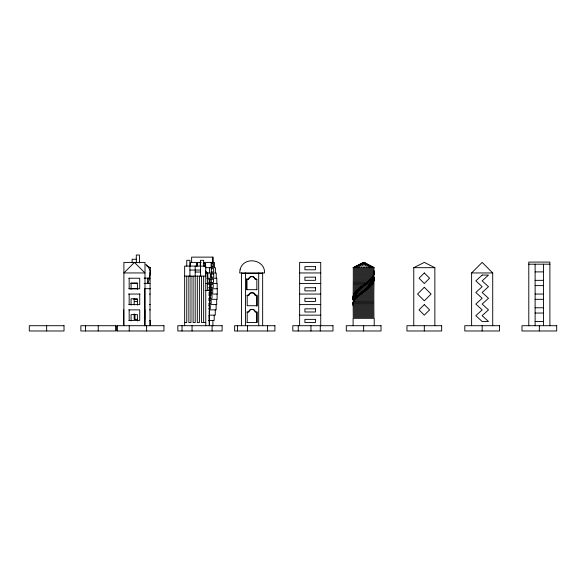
<?xml version="1.0" encoding="UTF-8"?>
<svg xmlns="http://www.w3.org/2000/svg" width="586" height="586" viewBox="0 0 586 586"><rect width="100%" height="100%" fill="white"/><g stroke="black" fill="none" stroke-linecap="round" stroke-linejoin="round"><path stroke-width="0.88" d="M205.686 274.006L205.686 272.951L216.234 272.951L216.234 278.233M355.043 298.274L353.131 297.219L352.933 298.274L355.094 299.329L355.431 296.164M353.043 302.493L353.021 303.548L353.043 302.493L374.029 302.493M374.029 299.329L352.999 299.329L353.021 298.274L374.029 298.274M371.964 279.288L372.081 278.233L374.044 279.288L374.19 278.233L353.102 278.233M353.109 275.061L373.905 275.061L374.058 274.006M373.458 282.452L373.458 281.397L372.051 283.507L371.019 282.452L367.905 286.671L367.759 287.726L370.162 285.616L370.162 286.671M353.124 302.493L353.321 301.438L374.029 301.438M358.449 288.781L358.5 290.89L359.46 289.836L359.723 287.726M371.758 280.342L372.029 279.288L373.787 280.342L374.124 279.288L374.124 280.342M148.024 283.097L149.481 278.233M353.109 276.116L373.494 276.116L373.817 275.061M353.395 301.438L353.761 300.384L353.761 301.438M370.96 282.452L371.832 280.342L373.385 281.397L373.883 280.342L373.883 281.397M355.797 295.11L355.365 296.164L353.878 295.11L353.336 296.164L353.336 295.11M361.364 267.677L363.679 262.403L374.22 267.677L353.094 267.677M366.946 288.781L366.946 287.726L366.47 289.836M373.407 276.116L372.908 277.171L372.908 276.116M148.207 279.134C151.518 274.548 150.441 267.736 145.877 264.396M353.863 300.384L354.405 299.329L354.405 300.384M356.962 293L355.746 295.11L354.515 294.055L353.805 295.11L353.805 294.055M360.493 288.781L361.064 287.726L365.159 284.562L359.467 289.836M372.176 278.233L372.835 277.171M354.493 299.329L355.197 298.274L355.197 299.329M355.27 291.945L355.27 293L356.259 291.945L356.918 293L357.709 291.945M372.088 278.233L371.275 279.288L371.275 278.233M355.263 298.274L356.112 297.219L356.112 298.274M358.559 290.89L357.672 291.945L357.24 289.836M195.907 266.359L197.585 264.381M371.172 279.288L367.883 282.452L367.883 281.397M358.779 267.677L363.679 262.403L373.971 267.677M356.178 297.219L358.324 295.11L358.324 296.164M366.917 287.726L367.927 286.671M471.613 325.706L471.613 272.951L482.161 262.403L492.716 272.951L492.716 325.706M366.946 287.726L361.503 293L359.687 294.055L360.969 293L360.969 294.055M362.639 286.671L366.521 283.507L365.195 284.562L365.195 283.507M362.573 291.945L360.998 293L364.763 289.836L364.763 290.89M362.419 263.575L363.679 262.403L373.743 267.677M365.071 290.89L365.071 289.836L362.36 291.945L362.338 293M356.53 267.677L363.679 262.403L373.018 267.677M362.265 263.363L363.679 262.403L369.62 265.919M354.764 267.677L363.679 262.403L371.436 267.677M366.602 283.155L367.832 282.452L366.572 283.507L366.572 282.452M356.669 266.359L363.679 262.403L365.818 263.986M360.375 294.055L358.39 295.11L359.599 294.055L359.599 295.11M353.607 267.677L363.679 262.403L369.319 267.677M353.38 267.677L363.679 262.403L364.902 263.722M353.138 267.677L363.679 262.403L366.821 267.677M413.76 325.706L413.76 267.677L424.308 262.403L434.856 267.677L434.856 325.706M358.647 295.461L357.226 296.164L357.167 297.219M252.141 309.349L251.387 309.437A3.377 3.377 0 0 0 248.845 311.986L246.955 311.986M201.152 262.403L190.282 262.403L190.282 265.919M203.877 262.403L214.425 262.403L214.425 267.677M203.591 263.458L205.671 263.458M211.693 263.458L213.436 263.458L213.436 266.623L211.693 266.623M528.792 264.198L549.888 264.198M148.302 267.677L150.368 267.677L150.368 272.951L149.745 272.951M205.173 267.677L215.399 267.677L215.399 272.951M413.76 267.677L434.856 267.677M211.121 268.732L213.656 268.732L213.656 271.897L211.121 271.897M353.094 268.732L374.183 268.732M353.109 269.787L374.198 269.787M189.923 270.051L200.471 270.051M353.109 270.842L374.198 270.842M353.109 271.897L374.198 271.897L374.146 274.006L353.109 274.006M535.121 271.897L543.559 271.897M195.197 272.029L200.471 272.029M299.622 272.951L320.725 272.951M353.109 272.951L374.198 272.951L373.978 271.897M471.613 272.951L492.716 272.951M241.557 273.376L262.653 273.376M184.649 276.116L205.752 276.116M353.109 277.171L374.073 277.171L374.11 278.233L372.696 277.522M144.112 278.123L147.628 278.123L147.628 283.397M128.788 278.233L139.724 278.233L139.724 288.781L128.788 288.781M147.694 278.233L150.104 278.233M206.865 278.233L216.827 278.233L216.827 283.507M208.689 279.288L213.568 279.288L213.568 282.452L208.689 282.452M246.955 279.288L248.603 279.288A3.377 3.377 0 0 1 251.899 276.643L252.654 276.731A3.377 3.377 0 0 1 255.196 279.288L256.844 279.288M353.102 279.288L374.19 279.288L374.19 278.233M353.087 280.342L374.176 280.342M535.121 280.342L543.559 280.342M353.087 281.397L374.176 281.397M353.065 282.452L374.161 282.452M130.656 283.397L137.688 283.397M144.112 283.397L150.001 283.397M205.789 283.507L217.179 283.507L217.179 288.781M299.622 283.507L320.725 283.507M353.065 283.507L374.161 283.507M208.543 284.562L213.238 284.562L213.238 287.726L208.543 287.726M353.043 284.562L374.139 284.562M353.043 285.616L374.139 285.616M535.121 285.616L543.559 285.616M353.021 286.671L374.117 286.671M353.021 287.726L374.117 287.726M130.656 288.671L137.688 288.671M150.001 288.671L144.727 288.671L144.727 319.377M149.437 288.781L150.17 288.781M209.231 288.781L217.267 288.781L217.267 294.055L209.077 294.055M352.999 288.781L374.095 288.781M246.955 289.682L256.844 289.682M208.682 289.836L212.718 289.836L212.718 293L208.682 293M352.999 289.836L374.095 289.836M205.085 290.502L209.48 290.502M352.977 290.89L374.073 290.89M352.977 291.945L374.073 291.945M352.955 293L374.051 293M128.459 294.055L140.01 294.055M149.496 294.055L150.17 294.055M299.622 294.055L320.725 294.055M352.955 294.055L374.051 294.055M535.121 294.055L543.559 294.055M208.631 295.11L212.022 295.11L212.022 298.274L208.631 298.274M352.94 295.11L374.036 295.11M246.955 295.637L248.603 295.637A3.377 3.377 0 0 1 251.899 293L252.654 293.081A3.377 3.377 0 0 1 255.196 295.637L256.844 295.637L256.844 306.185M352.94 296.164L374.036 296.164M374.029 297.219L352.933 297.219L352.999 299.329M133.879 299.329L137.432 299.329M208.784 299.329L217.106 299.329L217.106 294.055M535.121 299.329L543.559 299.329M208.697 300.384L211.158 300.384L211.158 303.548L208.697 303.548M374.029 300.384L353.351 300.384L353.695 301.438M134.326 301.57L136.992 301.57M374.036 304.603L352.94 304.603L352.94 303.548L374.036 303.548M128.788 304.603L139.724 304.603L139.724 294.055M149.496 304.603L150.228 304.603M208.784 304.603L216.695 304.603L216.695 299.329M299.622 304.603L320.725 304.603M208.557 305.658L210.286 305.658L210.286 308.822L208.557 308.822M352.955 305.658L374.051 305.658M352.955 306.712L374.051 306.712M352.97 307.767L374.073 307.767M535.121 307.767L543.559 307.767M352.97 308.822L374.073 308.822M128.788 309.877L139.724 309.877L139.724 320.432L128.788 320.432M149.562 309.877L150.228 309.877M209.048 309.877L216.139 309.877L216.139 304.603M352.992 309.877L374.095 309.877M352.992 310.932L374.095 310.932M353.014 311.986L374.117 311.986M353.014 313.041L374.117 313.041M535.121 313.041L543.559 313.041M353.043 314.096L374.139 314.096M208.733 315.151L215.274 315.151L215.274 309.877M299.622 315.151L320.725 315.151M353.043 315.151L374.139 315.151M353.065 316.206L374.161 316.206M353.065 317.26L374.161 317.26M137.688 319.377L134.172 319.377L134.172 313.957M149.562 320.432L150.214 320.432L150.214 325.706M208.506 320.432L214.19 320.432L214.19 315.151M535.121 321.487L543.559 321.487M184.649 322.542L186.758 322.542L186.758 276.116M205.752 322.542L201.525 322.542L201.525 276.116M246.955 322.542L257.012 322.542L257.012 311.986L255.196 311.986A3.377 3.377 0 0 0 252.654 309.437M354.559 300.032L353.094 299.329L353.255 300.384L353.255 299.329M146.507 265.795L150.368 267.677M371.495 281.397L372.799 282.452L372.864 283.507M356.281 294.055L355.328 293L354.471 294.055L354.471 293M205.598 270.842L207.18 272.951L207.627 284.034M369.671 284.562L370.118 285.616L372.103 283.507L372.103 284.562M373.678 270.842L374.073 271.897L374.073 270.842M352.94 303.548L353.028 305.658M368.843 285.616L369.019 287.726M363.679 262.403L364.111 267.677M208.894 315.7L209.29 325.706M374.11 272.951L374.146 274.006M139.453 262.931L139.453 255.02L136.289 255.02L136.289 259.415M549.888 325.706L549.888 262.089L528.792 262.089L528.792 325.706M543.559 264.198L543.559 325.706M539.34 325.706L539.34 330.98M535.121 264.198L535.121 325.706M482.161 325.706L482.161 330.98M424.308 325.706L424.308 330.98M374.212 325.706L374.212 318.323L353.109 318.323L353.109 325.706M374.073 278.233L373.78 276.116L373.78 277.171M373.905 274.006L373.905 275.061M373.494 275.061L373.494 276.116M372.176 277.171L372.081 279.288M372.029 279.288L372.029 280.342M371.194 285.616L371.194 284.562L370.403 283.507L370.403 284.562M371.019 282.452L371.019 283.507M370.213 279.288L370.213 280.342L367.026 282.452L369.055 281.397L369.114 280.342M367.796 288.781L367.796 287.726L365.107 289.836L365.884 288.781L365.884 289.836M363.796 284.562L363.796 285.616M363.723 290.89L363.723 291.945M363.657 325.706L363.657 330.98M362.404 285.616L362.404 286.671L361.54 287.726L361.54 286.671M361.035 286.671L361.035 287.726L356.207 291.945L356.207 290.89M356.918 291.945L356.918 293M355.131 296.164L355.131 297.219L353.417 296.164L353.043 297.219L353.043 296.164M355.043 297.219L355.094 299.329M353.321 301.438L353.321 302.493M320.725 325.706L320.725 262.403L299.622 262.403L299.622 325.706M320.278 325.706L320.278 330.98M310.961 325.706L310.961 330.98M298.259 325.706L298.259 330.98M267.582 325.706L267.582 330.98M262.653 272.951L262.653 325.706M258.697 272.951L258.697 325.706M256.844 289.836L256.844 279.134L255.196 279.134A3.377 3.377 0 0 0 252.654 276.585L251.899 276.497A3.377 3.377 0 0 0 248.603 279.134L246.955 279.134L246.955 289.836M256.844 311.986L256.844 322.542M247.534 325.706L247.534 330.98M247.197 311.986L247.197 322.542M246.603 278.79L246.603 289.616M245.512 272.951L245.512 325.706M241.557 272.951L241.557 325.706M237.513 325.706L237.513 330.98M213.084 262.403L213.084 257.129L191.622 257.129L191.622 262.403M212.901 320.432L212.901 325.706M212.718 257.129L212.718 262.403M212.11 263.458L212.11 266.623M212.095 325.706L212.095 330.98M211.334 268.732L211.334 271.897M211.29 274.006L211.29 277.171M211.312 279.288L211.312 282.452M211.172 284.562L211.172 287.726M211.121 262.403L211.121 267.677M210.975 289.836L210.975 293M210.887 289.836L210.887 293M210.579 284.562L210.579 287.726M210.455 295.11L210.455 298.274M210.044 279.288L210.044 282.452M209.876 300.384L209.876 303.548M209.583 267.677L209.583 272.951M209.48 283.507L209.48 325.706M209.224 279.288L209.224 282.452M209.283 305.658L209.283 308.822M209.158 310.932L209.158 314.096M207.818 272.951L207.818 278.233M207.371 283.507L207.371 290.502M205.752 325.706L205.752 266.095L184.649 266.095L184.649 325.706M205.283 263.458L205.283 266.623M204.873 263.458L204.873 266.623M203.635 266.095L203.635 260.294L200.471 260.294L200.471 276.116M203.635 276.116L203.635 322.542M200.244 262.403L200.244 265.919M199.416 276.116L199.416 322.542L197.306 322.542L197.306 276.116M197.607 262.403L197.607 265.919M196.947 265.832L196.947 263.458L196.537 263.458L196.537 266.623M195.197 266.095L195.197 322.542L193.087 322.542L193.087 276.116M192.047 325.706L192.047 330.98M190.977 276.116L190.977 322.542L188.868 322.542L188.868 276.116M189.923 276.116L189.923 260.294L186.758 260.294L186.758 266.095M182.026 325.706L182.026 330.98M150.104 272.951L150.001 325.706M146.61 325.706L146.61 330.98M144.998 325.706L144.998 262.403L123.895 262.403L123.895 325.706M144.786 309.877L144.786 325.706M137.402 289.308L137.402 282.979L131.074 282.979L131.074 289.308M137.402 305.13L137.402 298.801L131.074 298.801L131.074 305.13M137.402 320.96L137.402 314.623L131.074 314.623L131.074 320.96M136.348 262.755L136.348 259.239L132.128 259.239L132.128 262.755M134.985 314.272L134.985 319.553M134.172 298.604L134.172 304.925M129.25 325.706L129.25 330.98M129.169 278.233L129.169 288.781M129.169 294.055L129.169 304.603M129.169 309.877L129.169 320.432M123.69 309.877L123.69 325.706M117.09 325.706L117.09 330.98M98.228 325.706L98.228 330.98M85.534 325.706L85.534 330.98M46.66 325.706L46.66 330.98M255.437 311.986A3.377 3.377 0 0 0 252.896 309.437L251.899 309.349A3.377 3.377 0 0 0 248.603 311.986M240.077 269.736L239.652 272.951L264.55 272.951C265.18 258.946 243.095 256.038 240.077 269.736M134.443 262.403L123.895 272.951L144.998 272.951L134.443 262.403M424.308 272.951L419.034 278.233L424.308 283.507L429.582 278.233L424.308 272.951M424.308 287.286L417.54 294.055L424.308 300.823L431.076 294.055L424.308 287.286M424.308 304.603L419.034 309.877L424.308 315.151L429.582 309.877L424.308 304.603M482.161 275.061L475.832 280.87L482.161 286.671L475.832 292.473L482.161 298.274L475.832 304.075L482.161 309.877L475.832 315.678L482.161 321.487L488.49 321.487L482.161 315.678L488.49 309.877L482.161 304.075L488.49 298.274L482.161 292.473L488.49 286.671L482.161 280.87L488.49 275.061L482.161 275.061M252.141 292.531L251.387 292.619A3.377 3.377 0 0 0 248.845 295.168L247.197 295.168L247.197 305.724L257.086 305.724L257.086 295.168L255.437 295.168A3.377 3.377 0 0 0 252.896 292.619L252.141 292.531M315.444 266.623L304.896 266.623L304.896 269.787L315.444 269.787L315.444 266.623M213.707 274.006L210.345 274.006L210.345 277.171L213.707 277.171L213.707 274.006M315.444 277.171L304.896 277.171L304.896 280.342L315.444 280.342L315.444 277.171M315.444 287.726L304.896 287.726L304.896 290.89L315.444 290.89L315.444 287.726M315.444 298.274L304.896 298.274L304.896 301.438L315.444 301.438L315.444 298.274M315.444 308.822L304.896 308.822L304.896 311.986L315.444 311.986L315.444 308.822M315.444 319.377L304.896 319.377L304.896 322.542L315.444 322.542L315.444 319.377M64.021 325.706L29.3 325.706L29.3 330.98L64.021 330.98L64.021 325.706M115.589 325.706L80.875 325.706L80.875 330.98L115.589 330.98L115.589 325.706M163.97 325.706L116.878 325.706L116.878 330.98L163.97 330.98L163.97 325.706M222.116 325.706L177.836 325.706L177.836 330.98L222.116 330.98L222.116 325.706M274.915 325.706L234.62 325.706L234.62 330.98L274.915 330.98L274.915 325.706M332.98 325.706L292.81 325.706L292.81 330.98L332.98 330.98L332.98 325.706M381.017 325.706L346.304 325.706L346.304 330.98L381.017 330.98L381.017 325.706M441.668 325.706L406.948 325.706L406.948 330.98L441.668 330.98L441.668 325.706M499.521 325.706L464.801 325.706L464.801 330.98L499.521 330.98L499.521 325.706M556.7 325.706L521.98 325.706L521.98 330.98L556.7 330.98L556.7 325.706"/></g></svg>
